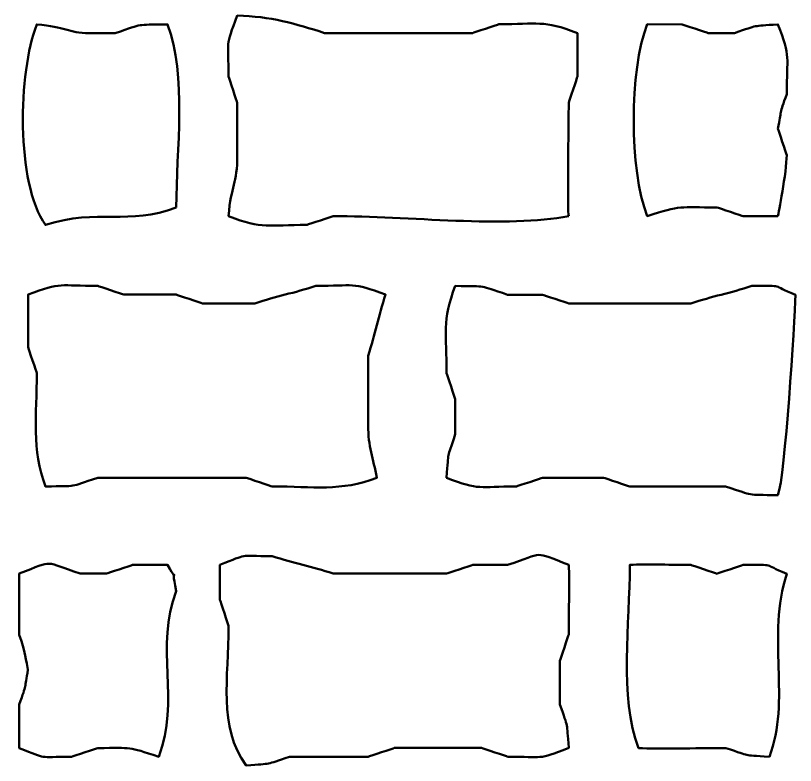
# Model space of a CAD drawing. Header units: millimetres. Extents: x -1760 to -1105, y 422 to 906.
# Drawn here: x -1145.78 to -1133.26, y 635.26 to 647.3 of the extents above; entities that cross this region are included whole.
import ezdxf

# ---------------------------------------------------------------- set-up
doc = ezdxf.new("R2010")
doc.units = ezdxf.units.MM
doc.header["$MEASUREMENT"] = 0
doc.layers.add('layer 1', color=7, linetype='Continuous')

msp = doc.modelspace()

# ---------------------------------------------------------------- linework, layer by layer
at = {"layer": 'layer 1', "color": 225, "lineweight": 50}
for points, knots in [([(-1136.8981, 644.0814), (-1137.8733, 643.8872), (-1139.4973, 644.0816), (-1140.6782, 644.0814), (-1140.6782, 644.0814), (-1140.6865, 644.0781), (-1141.0749, 643.9502), (-1141.0982, 643.9417), (-1141.0982, 643.9417), (-1141.7187, 643.9417), (-1141.8067, 643.8675), (-1142.3583, 644.0816), (-1142.3583, 644.0816), (-1142.3193, 644.5889), (-1142.2183, 644.5882), (-1142.2183, 645.0618), (-1142.2183, 645.0618), (-1142.2183, 645.0618), (-1142.2183, 645.9018), (-1142.2183, 645.9018), (-1142.2183, 645.9018), (-1142.2216, 645.91), (-1142.3498, 646.2981), (-1142.3583, 646.3217), (-1142.3583, 646.3217), (-1142.3583, 646.9132), (-1142.4178, 646.7877), (-1142.2183, 647.3019), (-1142.2183, 647.3019), (-1141.6924, 647.2903), (-1141.2802, 647.1714), (-1140.8184, 647.0218), (-1140.8184, 647.0218), (-1140.8184, 647.0218), (-1140.3983, 647.0216), (-1140.3983, 647.0216), (-1140.3983, 647.0216), (-1140.3983, 647.0216), (-1139.6982, 647.0218), (-1139.6982, 647.0218), (-1139.6982, 647.0218), (-1139.6982, 647.0218), (-1138.4381, 647.0218), (-1138.4381, 647.0218), (-1138.4381, 647.0218), (-1138.4298, 647.0252), (-1138.0416, 647.1532), (-1138.0181, 647.1617), (-1138.0181, 647.1617), (-1137.3976, 647.1617), (-1137.3096, 647.236), (-1136.758, 647.0216), (-1136.758, 647.0216), (-1136.758, 647.0216), (-1136.758, 646.3217), (-1136.758, 646.3217), (-1136.758, 646.3217), (-1136.7614, 646.3134), (-1136.8896, 645.9252), (-1136.8981, 645.9019), (-1136.8981, 645.9019), (-1136.8982, 645.5804), (-1136.9205, 644.1241), (-1136.8981, 644.0816), (-1136.8981, 644.0816), (-1136.8981, 644.0816), (-1136.8981, 644.0814), (-1136.8981, 644.0814)], [0, 0, 0, 0, 0.0555556, 0.0555556, 0.0555556, 0.0555556, 0.1111111, 0.1111111, 0.1111111, 0.1111111, 0.1666667, 0.1666667, 0.1666667, 0.1666667, 0.2222222, 0.2222222, 0.2222222, 0.2222222, 0.2777778, 0.2777778, 0.2777778, 0.2777778, 0.3333333, 0.3333333, 0.3333333, 0.3333333, 0.3888889, 0.3888889, 0.3888889, 0.3888889, 0.4444444, 0.4444444, 0.4444444, 0.4444444, 0.5, 0.5, 0.5, 0.5, 0.5555556, 0.5555556, 0.5555556, 0.5555556, 0.6111111, 0.6111111, 0.6111111, 0.6111111, 0.6666667, 0.6666667, 0.6666667, 0.6666667, 0.7222222, 0.7222222, 0.7222222, 0.7222222, 0.7777778, 0.7777778, 0.7777778, 0.7777778, 0.8333333, 0.8333333, 0.8333333, 0.8333333, 0.8888889, 0.8888889, 0.8888889, 0.8888889, 1, 1, 1, 1]), ([(-1143.1984, 644.2204), (-1143.965, 643.923), (-1144.4542, 644.2139), (-1145.2985, 643.9407), (-1145.2985, 643.9407), (-1145.7776, 644.6132), (-1145.7365, 646.3932), (-1145.4386, 647.1606), (-1145.4386, 647.1606), (-1144.9743, 647.125), (-1144.932, 647.0206), (-1144.5986, 647.0206), (-1144.5986, 647.0206), (-1144.5986, 647.0206), (-1144.1786, 647.0206), (-1144.1786, 647.0206), (-1144.1786, 647.0206), (-1143.6842, 647.1811), (-1143.889, 647.1488), (-1143.3387, 647.1608), (-1143.3387, 647.1608), (-1143.0231, 646.3485), (-1143.1984, 645.1422), (-1143.1984, 644.2204)], [0, 0, 0, 0, 0.1428571, 0.1428571, 0.1428571, 0.1428571, 0.2857143, 0.2857143, 0.2857143, 0.2857143, 0.4285714, 0.4285714, 0.4285714, 0.4285714, 0.5714286, 0.5714286, 0.5714286, 0.5714286, 0.7142857, 0.7142857, 0.7142857, 0.7142857, 1, 1, 1, 1]), ([(-1133.5379, 644.0814), (-1133.5379, 644.0814), (-1134.0979, 644.0813), (-1134.0979, 644.0813), (-1134.0979, 644.0813), (-1134.1062, 644.0846), (-1134.4944, 644.213), (-1134.5179, 644.2215), (-1134.5179, 644.2215), (-1135.1277, 644.2213), (-1135.0843, 644.2608), (-1135.6379, 644.0813), (-1135.6379, 644.0813), (-1135.9258, 644.8233), (-1135.9258, 646.4196), (-1135.6379, 647.1617), (-1135.6379, 647.1617), (-1135.6379, 647.1617), (-1135.0779, 647.1615), (-1135.0779, 647.1615), (-1135.0779, 647.1615), (-1135.0696, 647.1582), (-1134.6814, 647.0301), (-1134.6579, 647.0216), (-1134.6579, 647.0216), (-1134.6579, 647.0216), (-1134.238, 647.0216), (-1134.238, 647.0216), (-1134.238, 647.0216), (-1133.827, 647.1578), (-1133.9804, 647.1275), (-1133.538, 647.1615), (-1133.538, 647.1615), (-1133.3303, 646.6258), (-1133.398, 646.6479), (-1133.398, 646.0416), (-1133.398, 646.0416), (-1133.5218, 645.6973), (-1133.4761, 645.8014), (-1133.538, 645.4816), (-1133.538, 645.4816), (-1133.5347, 645.4733), (-1133.4065, 645.0849), (-1133.398, 645.0616), (-1133.398, 645.0616), (-1133.3982, 644.7838), (-1133.538, 644.1153), (-1133.538, 644.0814), (-1133.538, 644.0814), (-1133.538, 644.0814), (-1133.5379, 644.0814), (-1133.5379, 644.0814)], [0, 0, 0, 0, 0.0714286, 0.0714286, 0.0714286, 0.0714286, 0.1428571, 0.1428571, 0.1428571, 0.1428571, 0.2142857, 0.2142857, 0.2142857, 0.2142857, 0.2857143, 0.2857143, 0.2857143, 0.2857143, 0.3571429, 0.3571429, 0.3571429, 0.3571429, 0.4285714, 0.4285714, 0.4285714, 0.4285714, 0.5, 0.5, 0.5, 0.5, 0.5714286, 0.5714286, 0.5714286, 0.5714286, 0.6428571, 0.6428571, 0.6428571, 0.6428571, 0.7142857, 0.7142857, 0.7142857, 0.7142857, 0.7857143, 0.7857143, 0.7857143, 0.7857143, 0.8571429, 0.8571429, 0.8571429, 0.8571429, 1, 1, 1, 1]), ([(-1140.1177, 641.8408), (-1140.1177, 641.8408), (-1140.1177, 641.4208), (-1140.1177, 641.4208), (-1140.1177, 641.4208), (-1140.1177, 641.4208), (-1140.1177, 640.7207), (-1140.1177, 640.7207), (-1140.1177, 640.7207), (-1140.1177, 640.3851), (-1140.0363, 640.1908), (-1139.9778, 639.8806), (-1139.9778, 639.8806), (-1140.5572, 639.6559), (-1140.9955, 639.7407), (-1141.6579, 639.7409), (-1141.6579, 639.7409), (-1141.6662, 639.7442), (-1142.0544, 639.8721), (-1142.0779, 639.8806), (-1142.0779, 639.8806), (-1142.0779, 639.8806), (-1143.7579, 639.8806), (-1143.7579, 639.8806), (-1143.7579, 639.8806), (-1143.7579, 639.8806), (-1143.8978, 639.8806), (-1143.8978, 639.8806), (-1143.8978, 639.8806), (-1143.8978, 639.8806), (-1144.4579, 639.8808), (-1144.4579, 639.8808), (-1144.4579, 639.8808), (-1144.9523, 639.7204), (-1144.7475, 639.7525), (-1145.2978, 639.7407), (-1145.2978, 639.7407), (-1145.525, 640.3261), (-1145.4379, 640.8849), (-1145.4379, 641.5609), (-1145.4379, 641.5609), (-1145.4412, 641.5691), (-1145.5693, 641.9575), (-1145.5777, 641.9808), (-1145.5777, 641.9808), (-1145.5777, 641.9808), (-1145.5777, 642.8208), (-1145.5777, 642.8208), (-1145.5777, 642.8208), (-1145.0419, 643.0288), (-1145.0639, 642.9608), (-1144.4577, 642.9607), (-1144.4577, 642.9607), (-1144.4494, 642.9573), (-1144.0612, 642.8291), (-1144.0377, 642.8208), (-1144.0377, 642.8208), (-1144.0377, 642.8208), (-1143.1977, 642.8206), (-1143.1977, 642.8206), (-1143.1977, 642.8206), (-1143.1895, 642.8173), (-1142.8012, 642.6892), (-1142.7778, 642.6809), (-1142.7778, 642.6809), (-1142.7778, 642.6809), (-1141.9378, 642.6807), (-1141.9378, 642.6807), (-1141.9378, 642.6807), (-1141.5896, 642.7938), (-1141.3062, 642.848), (-1140.9578, 642.9607), (-1140.9578, 642.9607), (-1140.3516, 642.9608), (-1140.3738, 643.0288), (-1139.8376, 642.8208), (-1139.8376, 642.8208), (-1139.9504, 642.4726), (-1140.0046, 642.1891), (-1140.1175, 641.8408), (-1140.1175, 641.8408), (-1140.1175, 641.8408), (-1140.1177, 641.8408), (-1140.1177, 641.8408)], [0, 0, 0, 0, 0.0454545, 0.0454545, 0.0454545, 0.0454545, 0.0909091, 0.0909091, 0.0909091, 0.0909091, 0.1363636, 0.1363636, 0.1363636, 0.1363636, 0.1818182, 0.1818182, 0.1818182, 0.1818182, 0.2272727, 0.2272727, 0.2272727, 0.2272727, 0.2727273, 0.2727273, 0.2727273, 0.2727273, 0.3181818, 0.3181818, 0.3181818, 0.3181818, 0.3636364, 0.3636364, 0.3636364, 0.3636364, 0.4090909, 0.4090909, 0.4090909, 0.4090909, 0.4545455, 0.4545455, 0.4545455, 0.4545455, 0.5, 0.5, 0.5, 0.5, 0.5454545, 0.5454545, 0.5454545, 0.5454545, 0.5909091, 0.5909091, 0.5909091, 0.5909091, 0.6363636, 0.6363636, 0.6363636, 0.6363636, 0.6818182, 0.6818182, 0.6818182, 0.6818182, 0.7272727, 0.7272727, 0.7272727, 0.7272727, 0.7727273, 0.7727273, 0.7727273, 0.7727273, 0.8181818, 0.8181818, 0.8181818, 0.8181818, 0.8636364, 0.8636364, 0.8636364, 0.8636364, 0.9090909, 0.9090909, 0.9090909, 0.9090909, 1, 1, 1, 1]), ([(-1133.5379, 639.6001), (-1134.0884, 639.6118), (-1133.8834, 639.5798), (-1134.378, 639.74), (-1134.378, 639.74), (-1134.378, 639.74), (-1135.9179, 639.74), (-1135.9179, 639.74), (-1135.9179, 639.74), (-1135.9262, 639.7434), (-1136.3146, 639.8716), (-1136.338, 639.8801), (-1136.338, 639.8801), (-1136.338, 639.8801), (-1137.318, 639.8799), (-1137.318, 639.8799), (-1137.318, 639.8799), (-1137.3263, 639.8765), (-1137.7147, 639.7485), (-1137.738, 639.7402), (-1137.738, 639.7402), (-1138.3443, 639.74), (-1138.322, 639.6721), (-1138.8581, 639.8801), (-1138.8581, 639.8801), (-1138.8203, 640.3609), (-1138.863, 640.1325), (-1138.7182, 640.5801), (-1138.7182, 640.5801), (-1138.7182, 640.5801), (-1138.7182, 641.14), (-1138.7182, 641.14), (-1138.7182, 641.14), (-1138.7216, 641.1483), (-1138.8496, 641.5365), (-1138.8583, 641.56), (-1138.8583, 641.56), (-1138.8581, 642.1946), (-1138.9366, 642.3971), (-1138.7182, 642.9601), (-1138.7182, 642.9601), (-1138.1675, 642.9485), (-1138.3725, 642.9804), (-1137.8782, 642.8199), (-1137.8782, 642.8199), (-1137.8782, 642.8199), (-1137.3182, 642.8201), (-1137.3182, 642.8201), (-1137.3182, 642.8201), (-1137.3099, 642.8167), (-1136.9217, 642.6887), (-1136.8984, 642.68), (-1136.8984, 642.68), (-1136.8984, 642.68), (-1136.0583, 642.6802), (-1136.0583, 642.6802), (-1136.0583, 642.6802), (-1136.0583, 642.6802), (-1135.3584, 642.68), (-1135.3584, 642.68), (-1135.3584, 642.68), (-1135.3584, 642.68), (-1134.9384, 642.6802), (-1134.9384, 642.6802), (-1134.9384, 642.6802), (-1134.59, 642.7931), (-1134.3067, 642.8471), (-1133.9582, 642.96), (-1133.9582, 642.96), (-1133.3955, 642.9601), (-1133.6813, 642.9845), (-1133.2583, 642.8201), (-1133.2583, 642.8201), (-1133.2682, 642.3807), (-1133.4255, 639.8903), (-1133.5382, 639.6), (-1133.5382, 639.6), (-1133.5382, 639.6), (-1133.5379, 639.6001), (-1133.5379, 639.6001)], [0, 0, 0, 0, 0.047619, 0.047619, 0.047619, 0.047619, 0.0952381, 0.0952381, 0.0952381, 0.0952381, 0.1428571, 0.1428571, 0.1428571, 0.1428571, 0.1904762, 0.1904762, 0.1904762, 0.1904762, 0.2380952, 0.2380952, 0.2380952, 0.2380952, 0.2857143, 0.2857143, 0.2857143, 0.2857143, 0.3333333, 0.3333333, 0.3333333, 0.3333333, 0.3809524, 0.3809524, 0.3809524, 0.3809524, 0.4285714, 0.4285714, 0.4285714, 0.4285714, 0.4761905, 0.4761905, 0.4761905, 0.4761905, 0.5238095, 0.5238095, 0.5238095, 0.5238095, 0.5714286, 0.5714286, 0.5714286, 0.5714286, 0.6190476, 0.6190476, 0.6190476, 0.6190476, 0.6666667, 0.6666667, 0.6666667, 0.6666667, 0.7142857, 0.7142857, 0.7142857, 0.7142857, 0.7619048, 0.7619048, 0.7619048, 0.7619048, 0.8095238, 0.8095238, 0.8095238, 0.8095238, 0.8571429, 0.8571429, 0.8571429, 0.8571429, 0.9047619, 0.9047619, 0.9047619, 0.9047619, 1, 1, 1, 1]), ([(-1136.8981, 637.3611), (-1136.9014, 637.3528), (-1137.0295, 636.9645), (-1137.0379, 636.9411), (-1137.0379, 636.9411), (-1137.0379, 636.9411), (-1137.0379, 636.2412), (-1137.0379, 636.2412), (-1137.0379, 636.2412), (-1136.9018, 635.8302), (-1136.9317, 635.9837), (-1136.8979, 635.5413), (-1136.8979, 635.5413), (-1137.4119, 635.3416), (-1137.2865, 635.401), (-1137.8781, 635.4012), (-1137.8781, 635.4012), (-1137.8864, 635.4046), (-1138.2746, 635.5326), (-1138.298, 635.5413), (-1138.298, 635.5413), (-1138.298, 635.5413), (-1138.718, 635.5411), (-1138.718, 635.5411), (-1138.718, 635.5411), (-1138.718, 635.5411), (-1139.698, 635.5413), (-1139.698, 635.5413), (-1139.698, 635.5413), (-1139.7063, 635.5379), (-1140.0947, 635.4097), (-1140.118, 635.401), (-1140.118, 635.401), (-1140.118, 635.401), (-1141.3781, 635.401), (-1141.3781, 635.401), (-1141.3781, 635.401), (-1141.7891, 635.2649), (-1141.6358, 635.2952), (-1142.0784, 635.2612), (-1142.0784, 635.2612), (-1142.5289, 635.8939), (-1142.3581, 636.6615), (-1142.3581, 637.5011), (-1142.3581, 637.5011), (-1142.3615, 637.5094), (-1142.4897, 637.8978), (-1142.4984, 637.9211), (-1142.4984, 637.9211), (-1142.4984, 637.9211), (-1142.4982, 638.4811), (-1142.4982, 638.4811), (-1142.4982, 638.4811), (-1142.0191, 638.667), (-1142.2336, 638.621), (-1141.6582, 638.6212), (-1141.6582, 638.6212), (-1141.3099, 638.5081), (-1141.0266, 638.454), (-1140.678, 638.3412), (-1140.678, 638.3412), (-1140.678, 638.3412), (-1140.2581, 638.3412), (-1140.2581, 638.3412), (-1140.2581, 638.3412), (-1140.2581, 638.3412), (-1139.698, 638.3411), (-1139.698, 638.3411), (-1139.698, 638.3411), (-1139.698, 638.3411), (-1138.8581, 638.3411), (-1138.8581, 638.3411), (-1138.8581, 638.3411), (-1138.8498, 638.3444), (-1138.4616, 638.4728), (-1138.4381, 638.4811), (-1138.4381, 638.4811), (-1138.4381, 638.4811), (-1137.8782, 638.4813), (-1137.8782, 638.4813), (-1137.8782, 638.4813), (-1137.2713, 638.6781), (-1137.4861, 638.7094), (-1136.8981, 638.4813), (-1136.8981, 638.4813), (-1136.8797, 638.1938), (-1136.8981, 637.7996), (-1136.8982, 637.3611), (-1136.8982, 637.3611), (-1136.8982, 637.3611), (-1136.8981, 637.3611), (-1136.8981, 637.3611)], [0, 0, 0, 0, 0.0416667, 0.0416667, 0.0416667, 0.0416667, 0.0833333, 0.0833333, 0.0833333, 0.0833333, 0.125, 0.125, 0.125, 0.125, 0.1666667, 0.1666667, 0.1666667, 0.1666667, 0.2083333, 0.2083333, 0.2083333, 0.2083333, 0.25, 0.25, 0.25, 0.25, 0.2916667, 0.2916667, 0.2916667, 0.2916667, 0.3333333, 0.3333333, 0.3333333, 0.3333333, 0.375, 0.375, 0.375, 0.375, 0.4166667, 0.4166667, 0.4166667, 0.4166667, 0.4583333, 0.4583333, 0.4583333, 0.4583333, 0.5, 0.5, 0.5, 0.5, 0.5416667, 0.5416667, 0.5416667, 0.5416667, 0.5833333, 0.5833333, 0.5833333, 0.5833333, 0.625, 0.625, 0.625, 0.625, 0.6666667, 0.6666667, 0.6666667, 0.6666667, 0.7083333, 0.7083333, 0.7083333, 0.7083333, 0.75, 0.75, 0.75, 0.75, 0.7916667, 0.7916667, 0.7916667, 0.7916667, 0.8333333, 0.8333333, 0.8333333, 0.8333333, 0.875, 0.875, 0.875, 0.875, 0.9166667, 0.9166667, 0.9166667, 0.9166667, 1, 1, 1, 1]), ([(-1143.1984, 638.0606), (-1143.5463, 637.1649), (-1143.1307, 636.2962), (-1143.4786, 635.4003), (-1143.4786, 635.4003), (-1143.9973, 635.5683), (-1143.8791, 635.5404), (-1144.4587, 635.5404), (-1144.4587, 635.5404), (-1144.467, 635.537), (-1144.8551, 635.4086), (-1144.8785, 635.4003), (-1144.8785, 635.4003), (-1145.4539, 635.4003), (-1145.2396, 635.3541), (-1145.7187, 635.5402), (-1145.7187, 635.5402), (-1145.7187, 635.5402), (-1145.7185, 636.2403), (-1145.7185, 636.2403), (-1145.7185, 636.2403), (-1145.5947, 636.5844), (-1145.6404, 636.4802), (-1145.5786, 636.8001), (-1145.5786, 636.8001), (-1145.6414, 637.1009), (-1145.6128, 637.0409), (-1145.7185, 637.3602), (-1145.7185, 637.3602), (-1145.7185, 637.3602), (-1145.7185, 638.3404), (-1145.7185, 638.3404), (-1145.7185, 638.3404), (-1145.1302, 638.5686), (-1145.3453, 638.5372), (-1144.7383, 638.3404), (-1144.7383, 638.3404), (-1144.7383, 638.3404), (-1144.3183, 638.3404), (-1144.3183, 638.3404), (-1144.3183, 638.3404), (-1144.31, 638.3437), (-1143.9218, 638.4718), (-1143.8984, 638.4802), (-1143.8984, 638.4802), (-1143.8984, 638.4802), (-1143.3385, 638.4804), (-1143.3385, 638.4804), (-1143.3385, 638.4804), (-1143.1228, 638.0846), (-1143.311, 638.5972), (-1143.1984, 638.0604), (-1143.1984, 638.0604), (-1143.1984, 638.0604), (-1143.1984, 638.0606), (-1143.1984, 638.0606)], [0, 0, 0, 0, 0.0666667, 0.0666667, 0.0666667, 0.0666667, 0.1333333, 0.1333333, 0.1333333, 0.1333333, 0.2, 0.2, 0.2, 0.2, 0.2666667, 0.2666667, 0.2666667, 0.2666667, 0.3333333, 0.3333333, 0.3333333, 0.3333333, 0.4, 0.4, 0.4, 0.4, 0.4666667, 0.4666667, 0.4666667, 0.4666667, 0.5333333, 0.5333333, 0.5333333, 0.5333333, 0.6, 0.6, 0.6, 0.6, 0.6666667, 0.6666667, 0.6666667, 0.6666667, 0.7333333, 0.7333333, 0.7333333, 0.7333333, 0.8, 0.8, 0.8, 0.8, 0.8666667, 0.8666667, 0.8666667, 0.8666667, 1, 1, 1, 1]), ([(-1133.6767, 635.3998), (-1134.1573, 635.4376), (-1133.9289, 635.3949), (-1134.3766, 635.54), (-1134.3766, 635.54), (-1134.8692, 635.5399), (-1135.4526, 635.519), (-1135.7768, 635.54), (-1135.7768, 635.54), (-1136.092, 636.3518), (-1135.9166, 637.5583), (-1135.9166, 638.4801), (-1135.9166, 638.4801), (-1135.6364, 638.4979), (-1135.3547, 638.4802), (-1134.9368, 638.4801), (-1134.9368, 638.4801), (-1134.9285, 638.4767), (-1134.5399, 638.3487), (-1134.5166, 638.34), (-1134.5166, 638.34), (-1134.5084, 638.3434), (-1134.1199, 638.4718), (-1134.0968, 638.4802), (-1134.0968, 638.4802), (-1133.534, 638.4801), (-1133.8197, 638.5044), (-1133.3968, 638.34), (-1133.3968, 638.34), (-1133.7213, 637.3387), (-1133.3297, 636.2937), (-1133.6767, 635.3998)], [0, 0, 0, 0, 0.1111111, 0.1111111, 0.1111111, 0.1111111, 0.2222222, 0.2222222, 0.2222222, 0.2222222, 0.3333333, 0.3333333, 0.3333333, 0.3333333, 0.4444444, 0.4444444, 0.4444444, 0.4444444, 0.5555556, 0.5555556, 0.5555556, 0.5555556, 0.6666667, 0.6666667, 0.6666667, 0.6666667, 0.7777778, 0.7777778, 0.7777778, 0.7777778, 1, 1, 1, 1])]:
    msp.add_open_spline(points, degree=3, knots=knots, dxfattribs=at)

doc.saveas('drawing.dxf')
